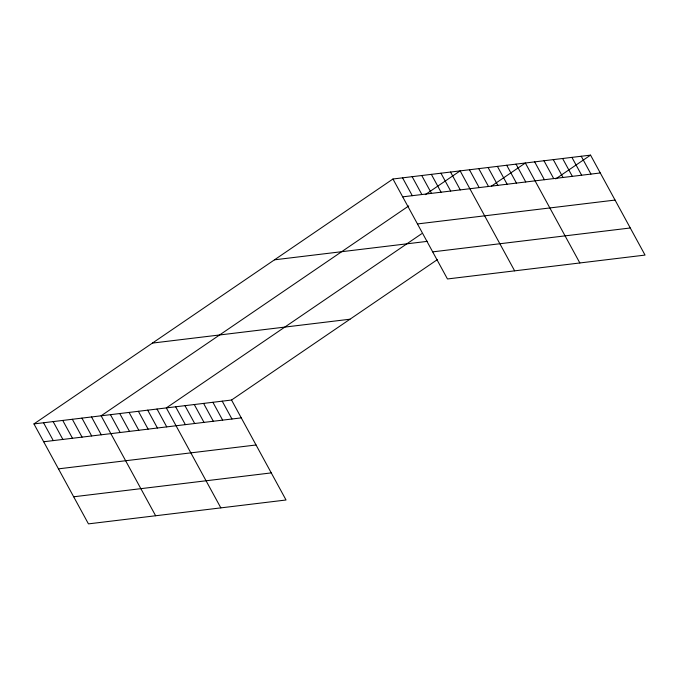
<?xml version="1.0" encoding="UTF-8"?>
<svg xmlns="http://www.w3.org/2000/svg" width="679" height="679" viewBox="0 0 679 679"><rect width="100%" height="100%" fill="white"/><g stroke="black" fill="none" stroke-linecap="round" stroke-linejoin="round"><path stroke-width="1.02" d="M33.95 423.917L231.539 400.033L286.037 499.999L88.448 523.874L33.95 423.917L392.963 179.001L590.552 155.126L645.05 255.083L447.461 278.967L392.963 179.001M408.741 205.941L101.129 415.794L155.635 515.76M425.292 194.652L460.141 170.879L514.64 270.845M421.676 233.72L166.33 407.918L220.836 507.875M491.367 186.182L525.342 163.002L579.849 262.968M231.539 400.033L437.318 259.65M555.702 178.891L590.552 155.126M402.689 196.851L600.278 172.967M417.466 223.943L615.055 200.067M274.486 259.819L427.566 241.325M432.693 251.867L630.273 227.983M152.427 343.09L350.008 319.215M43.677 441.757L241.266 417.882M58.453 468.858L256.042 444.983M73.68 496.782L271.261 472.898M581.232 156.246L590.959 174.096M571.922 157.375L581.648 175.216M562.602 158.496L572.329 176.345M553.292 159.624L563.018 177.474M543.972 160.753L553.708 178.594M534.662 161.874L544.388 179.723M516.032 164.131L525.758 181.972M506.712 165.252L516.447 183.101M497.401 166.38L507.128 184.221M488.082 167.501L497.817 185.35M478.771 168.63L488.498 186.479M469.452 169.758L479.187 187.599M450.542 172.042L460.277 189.891M440.951 173.204L450.678 191.045M431.352 174.359L441.078 192.208M421.752 175.522L431.479 193.371M412.153 176.684L421.888 194.525M402.562 177.839L412.289 195.688M222.22 401.162L231.955 419.002M212.909 402.291L222.636 420.131M203.59 403.411L213.325 421.26M194.279 404.54L204.006 422.38M184.96 405.66L194.695 423.509M175.649 406.789L185.375 424.638M157.019 409.038L166.745 426.887M147.699 410.167L157.435 428.016M138.389 411.296L148.115 429.136M129.069 412.416L138.805 430.265M119.759 413.545L129.485 431.386M110.448 414.665L120.175 432.515M91.529 416.957L101.264 434.798M81.938 418.111L91.665 435.96M72.339 419.274L82.066 437.123M62.74 420.437L72.475 438.278M53.14 421.591L62.875 439.44M43.549 422.754L53.276 440.603"/></g></svg>
